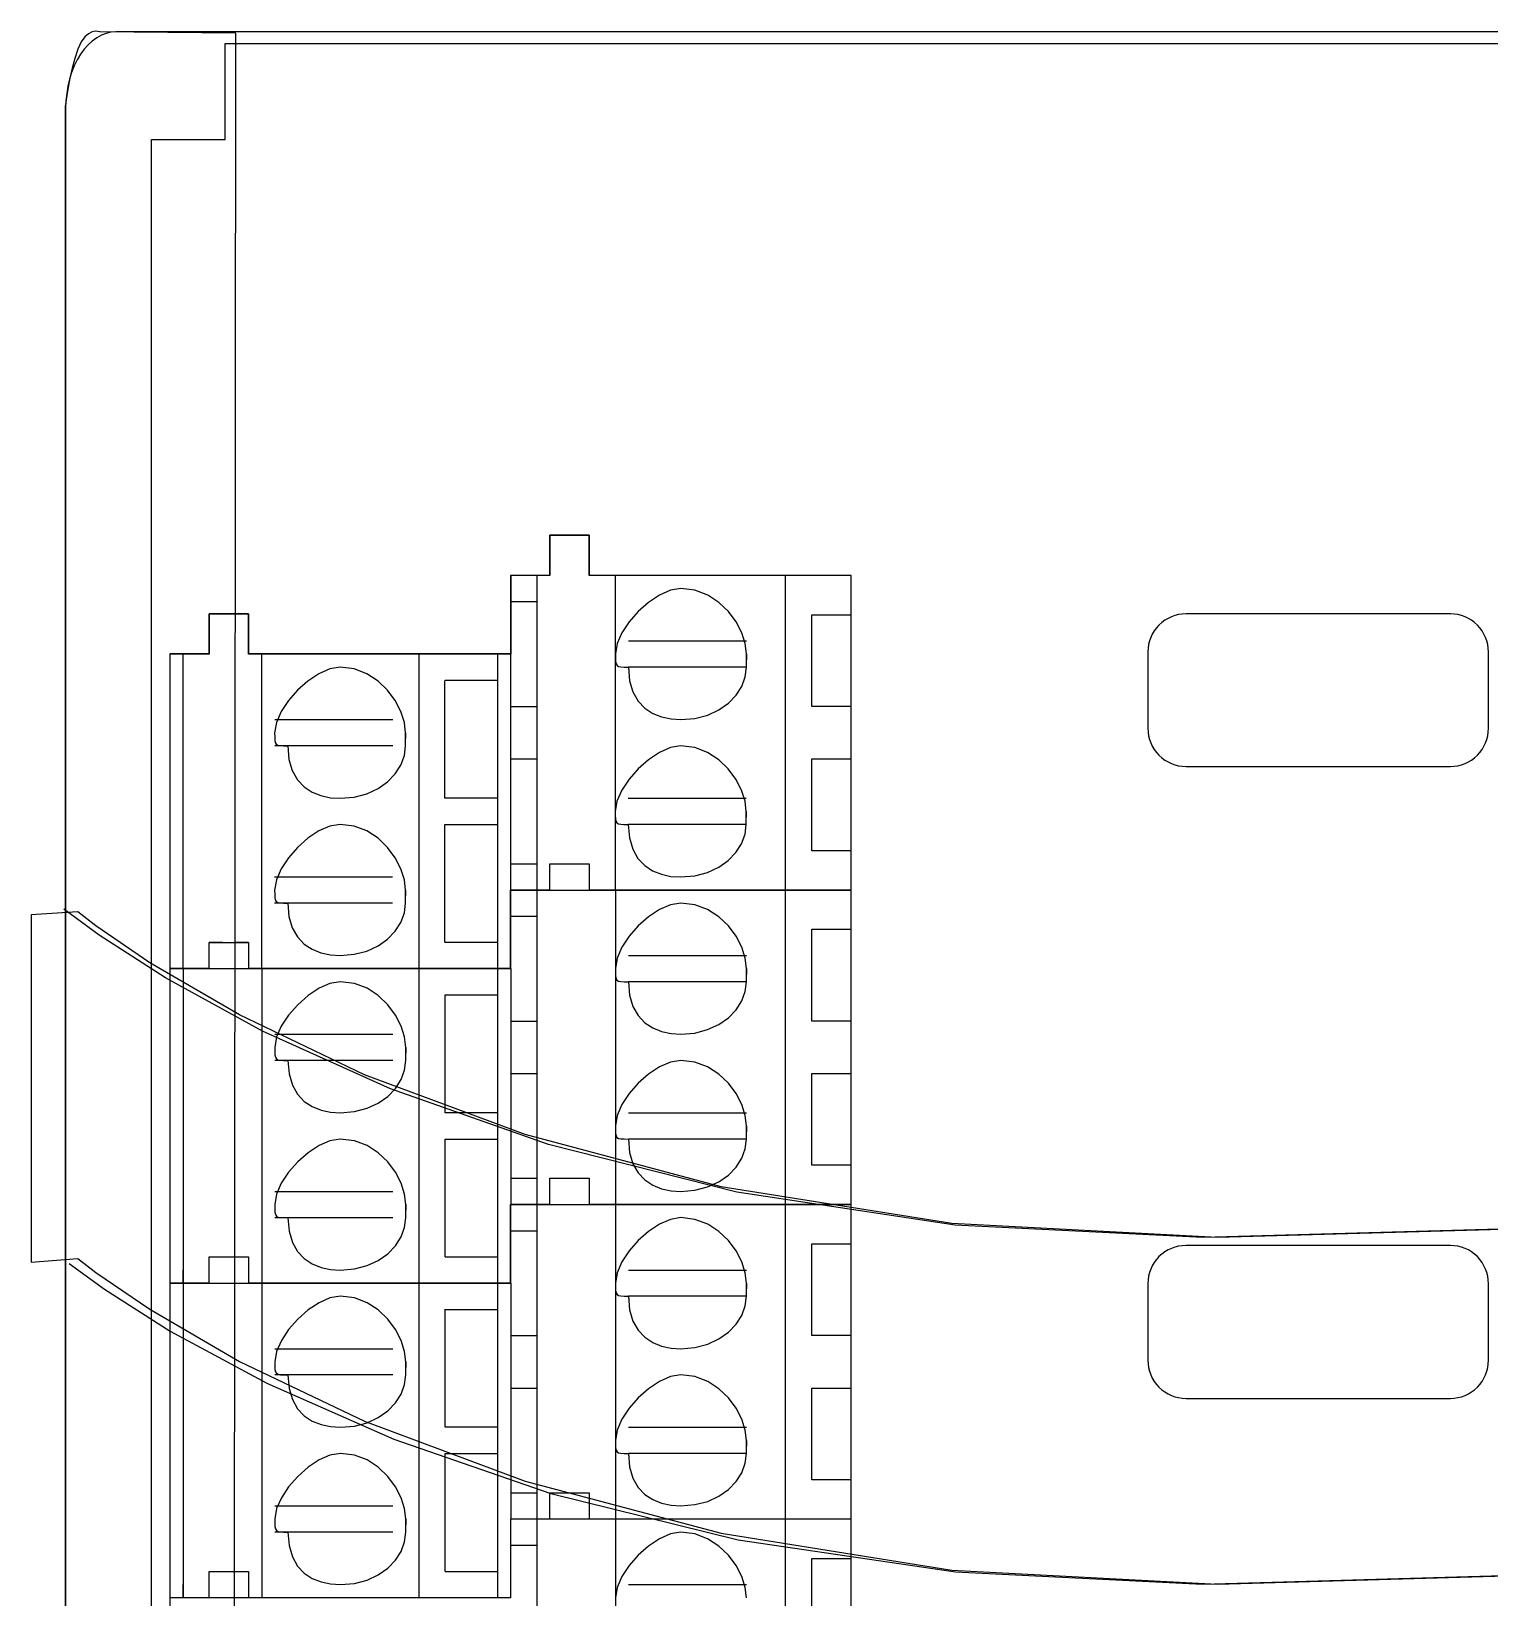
# Model space of a CAD drawing. Header units: metres. Extents: x 0 to 3575, y 0 to 842.
# Drawn here: x 2452.33 to 2497.26, y 507.89 to 556.13 of the extents above; entities that cross this region are included whole.
import ezdxf

# ---------------------------------------------------------------- set-up
doc = ezdxf.new("R2010")
doc.units = ezdxf.units.M
doc.layers.add('SCHEMATICS', color=7, linetype='Continuous')

msp = doc.modelspace()

# ---------------------------------------------------------------- linework, layer by layer
at = {"layer": 'SCHEMATICS', "color": 7}
for p, q in [((2454.21, 555.832), (2454.082, 555.718)), ((2454.346, 555.931), (2454.21, 555.832)), ((2454.492, 556.014), (2454.346, 555.931)), ((2458.631, 556.076), (2454.447, 556.115)), ((2454.639, 556.066), (2454.492, 556.014)), ((2454.786, 556.102), (2454.639, 556.066)), ((2454.936, 556.114), (2454.786, 556.102)), ((2637.861, 556.114), (2454.936, 556.114)), ((2458.3, 552.801), (2458.3, 555.753)), ((2458.3, 555.753), (2632.534, 555.753)), ((2458.547, 447.941), (2458.631, 556.076)), ((2453.845, 555.426), (2453.745, 555.252)), ((2453.956, 555.58), (2453.845, 555.426)), ((2454.082, 555.718), (2453.956, 555.58)), ((2453.575, 554.869), (2453.511, 554.661)), ((2453.655, 555.07), (2453.575, 554.869)), ((2453.745, 555.252), (2453.655, 555.07)), ((2453.458, 554.443), (2453.424, 554.218)), ((2453.511, 554.661), (2453.458, 554.443)), ((2453.4, 553.993), (2453.389, 553.764)), ((2453.424, 554.218), (2453.4, 553.993)), ((2453.373, 553.764), (2453.373, 450.272)), ((2453.389, 553.764), (2453.389, 450.272)), ((2456.039, 451.239), (2456.039, 552.801)), ((2456.039, 552.801), (2458.3, 552.801)), ((2469.517, 540.619), (2468.308, 540.619)), ((2468.308, 540.619), (2468.308, 539.375)), ((2468.309, 540.619), (2469.518, 540.619)), ((2468.309, 539.375), (2468.309, 540.619)), ((2469.517, 539.375), (2469.517, 540.619)), ((2469.518, 540.619), (2469.518, 539.375)), ((2467.098, 539.376), (2467.098, 536.955)), ((2468.307, 539.376), (2467.098, 539.376)), ((2468.308, 539.375), (2467.099, 539.375)), ((2467.099, 539.375), (2467.099, 536.954)), ((2467.9, 539.374), (2467.9, 529.685)), ((2477.586, 539.376), (2469.516, 539.376)), ((2477.587, 539.375), (2469.517, 539.375)), ((2470.32, 539.374), (2470.32, 529.685)), ((2475.564, 529.685), (2475.564, 539.374)), ((2477.587, 529.687), (2477.587, 539.376)), ((2477.587, 461.834), (2477.587, 539.375)), ((2467.098, 538.568), (2467.5, 538.568)), ((2467.5, 538.568), (2467.904, 538.568)), ((2457.814, 538.195), (2459.023, 538.195)), ((2457.814, 536.954), (2457.814, 538.195)), ((2459.023, 538.194), (2457.814, 538.194)), ((2457.814, 538.194), (2457.814, 536.954)), ((2459.023, 538.195), (2459.023, 536.954)), ((2459.023, 536.954), (2459.023, 538.194)), ((2476.377, 538.165), (2477.588, 538.165)), ((2476.377, 535.336), (2476.377, 538.165)), ((2496.044, 538.191), (2487.902, 538.191)), ((2456.596, 536.953), (2456.596, 527.264)), ((2457.813, 536.955), (2456.601, 536.955)), ((2457.814, 536.954), (2456.602, 536.954)), ((2456.602, 536.954), (2456.602, 459.444)), ((2457.004, 536.953), (2457.004, 527.264)), ((2467.098, 536.955), (2459.022, 536.955)), ((2467.099, 536.954), (2459.023, 536.954)), ((2459.427, 536.953), (2459.427, 527.264)), ((2464.272, 536.955), (2464.272, 527.266)), ((2466.696, 536.955), (2466.696, 527.266)), ((2467.095, 536.953), (2467.095, 529.685)), ((2470.726, 537.36), (2474.361, 537.36)), ((2474.361, 536.551), (2474.361, 536.955)), ((2486.726, 537.018), (2486.726, 534.666)), ((2497.217, 534.666), (2497.217, 537.018)), ((2474.361, 536.551), (2470.726, 536.551)), ((2465.075, 532.51), (2465.075, 536.143)), ((2465.079, 536.145), (2466.695, 536.145)), ((2467.098, 535.337), (2467.5, 535.337)), ((2467.5, 535.337), (2467.904, 535.337)), ((2477.588, 535.336), (2476.377, 535.336)), ((2459.833, 534.934), (2463.468, 534.934)), ((2463.862, 534.127), (2463.862, 534.529)), ((2463.468, 534.128), (2459.833, 534.128)), ((2467.098, 533.727), (2467.5, 533.727)), ((2467.5, 533.727), (2467.904, 533.727)), ((2476.372, 530.897), (2476.372, 533.725)), ((2476.377, 533.726), (2477.588, 533.726)), ((2487.902, 533.49), (2496.044, 533.49)), ((2466.691, 532.51), (2465.075, 532.51)), ((2470.721, 532.51), (2474.356, 532.51)), ((2474.356, 531.706), (2474.356, 532.108)), ((2465.075, 531.706), (2466.691, 531.706)), ((2465.075, 528.073), (2465.075, 531.706)), ((2474.356, 531.706), (2470.721, 531.706)), ((2477.583, 530.897), (2476.372, 530.897)), ((2467.1, 530.496), (2467.502, 530.496)), ((2467.502, 530.496), (2467.906, 530.496)), ((2468.308, 530.495), (2469.517, 530.495)), ((2468.308, 529.686), (2468.308, 530.495)), ((2468.308, 530.495), (2468.712, 530.495)), ((2469.117, 530.495), (2469.518, 530.495)), ((2469.517, 530.495), (2469.517, 529.686)), ((2459.828, 530.087), (2463.463, 530.087)), ((2468.304, 529.685), (2468.304, 530.087)), ((2469.518, 530.089), (2469.518, 529.687)), ((2463.463, 529.283), (2459.828, 529.283)), ((2463.862, 529.283), (2463.862, 529.685)), ((2467.094, 529.685), (2468.303, 529.685)), ((2467.094, 527.264), (2467.094, 529.685)), ((2467.097, 529.686), (2467.097, 527.265)), ((2468.306, 529.686), (2467.097, 529.686)), ((2467.904, 529.686), (2467.904, 520.002)), ((2468.303, 529.685), (2469.512, 529.685)), ((2469.512, 529.685), (2477.582, 529.685)), ((2477.585, 529.686), (2469.515, 529.686)), ((2470.324, 529.686), (2470.324, 520.002)), ((2475.568, 520.002), (2475.568, 529.686)), ((2477.586, 520.003), (2477.586, 529.687)), ((2453.764, 529.015), (2452.333, 528.917)), ((2452.333, 528.917), (2452.333, 518.226)), ((2467.097, 528.883), (2467.499, 528.883)), ((2467.499, 528.883), (2467.903, 528.883)), ((2476.376, 528.475), (2477.587, 528.475)), ((2476.376, 525.65), (2476.376, 528.475)), ((2457.813, 528.074), (2459.022, 528.074)), ((2457.813, 527.265), (2457.813, 528.074)), ((2457.815, 528.075), (2458.219, 528.075)), ((2458.622, 528.075), (2459.024, 528.075)), ((2459.022, 528.074), (2459.022, 527.265)), ((2465.08, 528.075), (2466.696, 528.075)), ((2457.008, 527.266), (2457.008, 527.671)), ((2457.815, 527.266), (2457.815, 527.671)), ((2459.024, 527.671), (2459.024, 527.266)), ((2470.725, 527.67), (2474.36, 527.67)), ((2456.597, 527.264), (2457.809, 527.264)), ((2456.6, 527.265), (2456.6, 517.581)), ((2457.812, 527.265), (2456.6, 527.265)), ((2457.008, 527.265), (2457.008, 517.581)), ((2457.809, 527.264), (2459.018, 527.264)), ((2459.018, 527.264), (2467.094, 527.264)), ((2467.097, 527.265), (2459.021, 527.265)), ((2459.431, 527.265), (2459.431, 517.581)), ((2464.271, 527.266), (2464.271, 517.582)), ((2466.695, 527.266), (2466.695, 517.582)), ((2467.099, 527.265), (2467.099, 520.002)), ((2474.36, 526.861), (2470.725, 526.861)), ((2474.36, 526.862), (2474.36, 527.266)), ((2465.078, 526.462), (2466.694, 526.462)), ((2465.079, 522.825), (2465.079, 526.46)), ((2467.097, 525.65), (2467.499, 525.65)), ((2467.499, 525.65), (2467.903, 525.65)), ((2477.587, 525.65), (2476.376, 525.65)), ((2459.832, 525.244), (2463.467, 525.244)), ((2463.467, 524.44), (2459.832, 524.44)), ((2463.866, 524.439), (2463.866, 524.84)), ((2467.097, 524.037), (2467.499, 524.037)), ((2467.499, 524.037), (2467.903, 524.037)), ((2476.376, 524.037), (2477.587, 524.037)), ((2476.376, 521.211), (2476.376, 524.036)), ((2466.695, 522.825), (2465.079, 522.825)), ((2470.725, 522.826), (2474.36, 522.826)), ((2465.079, 522.017), (2466.695, 522.017)), ((2465.079, 518.388), (2465.079, 522.017)), ((2474.36, 522.017), (2470.725, 522.017)), ((2474.36, 522.017), (2474.36, 522.419)), ((2477.587, 521.211), (2476.376, 521.211)), ((2467.099, 520.811), (2467.501, 520.811)), ((2467.501, 520.811), (2467.905, 520.811)), ((2468.308, 520.811), (2468.712, 520.811)), ((2468.309, 520.81), (2469.518, 520.81)), ((2468.309, 520.001), (2468.309, 520.81)), ((2469.116, 520.811), (2469.517, 520.811)), ((2469.517, 520.811), (2469.517, 520.405)), ((2469.518, 520.81), (2469.518, 520.001)), ((2459.832, 520.403), (2463.467, 520.403)), ((2468.308, 520.002), (2468.308, 520.404)), ((2469.517, 520.405), (2469.517, 520.003)), ((2463.467, 519.594), (2459.832, 519.594)), ((2463.866, 519.594), (2463.866, 520)), ((2467.098, 520.002), (2468.307, 520.002)), ((2467.098, 517.581), (2467.098, 520.002)), ((2467.098, 520.001), (2467.098, 517.58)), ((2468.307, 520.001), (2467.098, 520.001)), ((2467.905, 520.002), (2467.905, 510.315)), ((2468.307, 520.002), (2469.516, 520.002)), ((2469.516, 520.002), (2477.586, 520.002)), ((2477.586, 520.001), (2469.516, 520.001)), ((2470.325, 520.002), (2470.325, 510.315)), ((2475.569, 510.315), (2475.569, 520.002)), ((2477.587, 510.313), (2477.587, 520)), ((2467.098, 519.192), (2467.5, 519.192)), ((2467.5, 519.192), (2467.904, 519.192)), ((2476.377, 518.787), (2477.588, 518.787)), ((2476.377, 515.962), (2476.377, 518.787)), ((2496.044, 518.738), (2487.902, 518.738)), ((2452.333, 518.226), (2453.764, 518.34)), ((2457.814, 518.39), (2458.218, 518.39)), ((2457.814, 518.389), (2459.023, 518.389)), ((2457.814, 517.58), (2457.814, 518.389)), ((2458.621, 518.39), (2459.023, 518.39)), ((2459.023, 518.39), (2459.023, 517.982)), ((2459.023, 518.389), (2459.023, 517.58)), ((2465.079, 518.39), (2466.695, 518.39)), ((2457.007, 517.581), (2457.007, 517.982)), ((2457.814, 517.581), (2457.814, 517.982)), ((2459.023, 517.982), (2459.023, 517.581)), ((2470.726, 517.981), (2474.361, 517.981)), ((2456.601, 517.581), (2456.601, 507.892)), ((2456.601, 517.581), (2457.813, 517.581)), ((2457.813, 517.58), (2456.601, 517.58)), ((2457.009, 517.581), (2457.009, 507.892)), ((2457.813, 517.581), (2459.022, 517.581)), ((2459.022, 517.581), (2467.098, 517.581)), ((2467.098, 517.58), (2459.022, 517.58)), ((2459.432, 517.581), (2459.432, 507.892)), ((2464.272, 517.581), (2464.272, 507.892)), ((2466.696, 517.581), (2466.696, 507.892)), ((2467.1, 517.581), (2467.1, 510.315)), ((2474.361, 517.177), (2470.726, 517.177)), ((2474.361, 517.177), (2474.361, 517.581)), ((2486.726, 517.56), (2486.726, 515.205)), ((2497.217, 515.205), (2497.217, 517.56)), ((2465.079, 516.771), (2466.695, 516.771)), ((2465.08, 513.139), (2465.08, 516.772)), ((2467.098, 515.961), (2467.5, 515.961)), ((2467.5, 515.961), (2467.904, 515.961)), ((2477.588, 515.962), (2476.377, 515.962)), ((2459.833, 515.56), (2463.468, 515.56)), ((2463.468, 514.751), (2459.833, 514.751)), ((2463.867, 514.752), (2463.867, 515.157)), ((2467.098, 514.347), (2467.5, 514.347)), ((2467.5, 514.347), (2467.904, 514.347)), ((2476.377, 511.523), (2476.377, 514.348)), ((2476.377, 514.348), (2477.588, 514.348)), ((2487.902, 514.029), (2496.044, 514.029)), ((2466.696, 513.139), (2465.08, 513.139)), ((2470.726, 513.139), (2474.361, 513.139)), ((2465.08, 512.334), (2466.696, 512.334)), ((2465.08, 508.696), (2465.08, 512.334)), ((2474.361, 512.333), (2470.726, 512.333)), ((2474.361, 512.334), (2474.361, 512.736)), ((2477.588, 511.523), (2476.377, 511.523)), ((2467.1, 511.119), (2467.502, 511.119)), ((2467.502, 511.119), (2467.906, 511.119)), ((2468.308, 511.117), (2469.517, 511.117)), ((2468.308, 510.313), (2468.308, 511.117)), ((2468.309, 511.119), (2468.713, 511.119)), ((2469.117, 511.119), (2469.518, 511.119)), ((2469.517, 511.117), (2469.517, 510.313)), ((2469.518, 511.119), (2469.518, 510.72)), ((2459.833, 510.719), (2463.468, 510.719)), ((2468.309, 510.315), (2468.309, 510.72)), ((2469.518, 510.72), (2469.518, 510.315)), ((2463.468, 509.91), (2459.833, 509.91)), ((2463.867, 509.911), (2463.867, 510.315)), ((2467.097, 510.314), (2467.097, 507.891)), ((2468.306, 510.314), (2467.097, 510.314)), ((2467.099, 510.315), (2468.308, 510.315)), ((2467.099, 507.892), (2467.099, 510.315)), ((2467.904, 510.314), (2467.904, 500.63)), ((2468.308, 510.315), (2469.517, 510.315)), ((2477.585, 510.314), (2469.515, 510.314)), ((2469.517, 510.315), (2477.587, 510.315)), ((2470.324, 510.314), (2470.324, 500.63)), ((2475.568, 500.629), (2475.568, 510.313)), ((2477.586, 500.629), (2477.586, 510.313)), ((2467.097, 509.508), (2467.499, 509.508)), ((2467.499, 509.508), (2467.903, 509.508)), ((2476.376, 509.101), (2477.587, 509.101)), ((2476.376, 506.276), (2476.376, 509.101)), ((2457.813, 508.694), (2459.022, 508.694)), ((2457.813, 507.89), (2457.813, 508.694)), ((2457.815, 508.696), (2458.219, 508.696)), ((2458.622, 508.696), (2459.024, 508.696)), ((2459.022, 508.694), (2459.022, 507.89)), ((2459.024, 508.696), (2459.024, 508.294)), ((2465.08, 508.696), (2466.696, 508.696)), ((2457.008, 507.892), (2457.008, 508.294)), ((2457.815, 507.892), (2457.815, 508.294)), ((2459.024, 508.294), (2459.024, 507.892)), ((2470.725, 508.293), (2474.36, 508.293)), ((2457.812, 507.891), (2456.6, 507.891)), ((2456.602, 507.892), (2457.814, 507.892)), ((2457.814, 507.892), (2459.023, 507.892)), ((2467.097, 507.891), (2459.021, 507.891)), ((2459.023, 507.892), (2467.099, 507.892))]:
    msp.add_line(p, q, dxfattribs=at)
for points in [[(2454.447, 556.115), (2454.429, 556.121), (2454.378, 556.131), (2454.302, 556.132), (2454.206, 556.113), (2454.098, 556.06), (2453.984, 555.962), (2453.871, 555.807), (2453.765, 555.581)], [(2453.765, 555.581), (2453.671, 555.299), (2453.59, 554.997), (2453.523, 554.694), (2453.468, 554.406), (2453.426, 554.151), (2453.396, 553.948), (2453.379, 553.813), (2453.373, 553.764)], [(2472.34, 538.969), (2472.023, 538.916), (2471.686, 538.768), (2471.349, 538.545), (2471.031, 538.265), (2470.75, 537.947), (2470.526, 537.611), (2470.378, 537.274), (2470.324, 536.955)], [(2474.361, 536.955), (2474.324, 537.274), (2474.216, 537.611), (2474.041, 537.947), (2473.805, 538.265), (2473.512, 538.545), (2473.167, 538.768), (2472.775, 538.916), (2472.34, 538.969)], [(2487.902, 538.191), (2487.785, 538.185), (2487.67, 538.168), (2487.559, 538.14), (2487.451, 538.102), (2487.347, 538.053), (2487.248, 537.994), (2487.155, 537.925), (2487.069, 537.846)], [(2496.878, 537.846), (2496.791, 537.925), (2496.698, 537.994), (2496.599, 538.053), (2496.496, 538.102), (2496.387, 538.14), (2496.276, 538.168), (2496.161, 538.185), (2496.044, 538.191)], [(2487.069, 537.846), (2486.991, 537.76), (2486.923, 537.668), (2486.864, 537.57), (2486.815, 537.467), (2486.777, 537.359), (2486.749, 537.248), (2486.732, 537.134), (2486.726, 537.018)], [(2497.217, 537.018), (2497.211, 537.134), (2497.194, 537.248), (2497.167, 537.359), (2497.128, 537.467), (2497.08, 537.57), (2497.022, 537.668), (2496.955, 537.76), (2496.878, 537.846)], [(2470.324, 536.955), (2470.325, 536.822), (2470.33, 536.721), (2470.345, 536.65), (2470.374, 536.602), (2470.422, 536.572), (2470.494, 536.557), (2470.593, 536.552), (2470.726, 536.551)], [(2474.361, 536.955), (2474.361, 536.938), (2474.361, 536.898), (2474.361, 536.848), (2474.361, 536.804), (2474.361, 536.777), (2474.361, 536.785), (2474.361, 536.839), (2474.361, 536.955)], [(2461.847, 536.55), (2461.528, 536.496), (2461.191, 536.348), (2460.853, 536.123), (2460.535, 535.842), (2460.254, 535.523), (2460.03, 535.185), (2459.882, 534.847), (2459.828, 534.529)], [(2463.862, 534.529), (2463.825, 534.847), (2463.717, 535.185), (2463.543, 535.523), (2463.308, 535.842), (2463.016, 536.123), (2462.672, 536.348), (2462.281, 536.496), (2461.847, 536.55)], [(2470.726, 536.551), (2470.762, 536.133), (2470.865, 535.786), (2471.025, 535.505), (2471.231, 535.287), (2471.476, 535.125), (2471.749, 535.016), (2472.04, 534.954), (2472.34, 534.934)], [(2472.34, 534.934), (2472.775, 534.97), (2473.167, 535.073), (2473.512, 535.232), (2473.805, 535.439), (2474.041, 535.684), (2474.216, 535.957), (2474.324, 536.249), (2474.361, 536.551)], [(2459.828, 534.529), (2459.829, 534.396), (2459.834, 534.297), (2459.849, 534.225), (2459.879, 534.177), (2459.927, 534.148), (2459.999, 534.133), (2460.099, 534.128), (2460.233, 534.127)], [(2463.862, 534.529), (2463.862, 534.513), (2463.862, 534.473), (2463.862, 534.423), (2463.862, 534.378), (2463.862, 534.352), (2463.862, 534.359), (2463.862, 534.414), (2463.862, 534.529)], [(2486.726, 534.666), (2486.732, 534.55), (2486.749, 534.436), (2486.777, 534.324), (2486.815, 534.216), (2486.864, 534.112), (2486.923, 534.014), (2486.991, 533.921), (2487.069, 533.836)], [(2496.878, 533.836), (2496.955, 533.921), (2497.022, 534.014), (2497.08, 534.112), (2497.128, 534.216), (2497.167, 534.324), (2497.194, 534.436), (2497.211, 534.55), (2497.217, 534.666)], [(2460.233, 534.127), (2460.269, 533.709), (2460.372, 533.362), (2460.531, 533.082), (2460.737, 532.863), (2460.981, 532.701), (2461.254, 532.592), (2461.546, 532.53), (2461.847, 532.51)], [(2461.847, 532.51), (2462.281, 532.546), (2462.672, 532.649), (2463.016, 532.808), (2463.308, 533.015), (2463.543, 533.26), (2463.717, 533.533), (2463.825, 533.825), (2463.862, 534.127)], [(2472.335, 534.127), (2472.018, 534.073), (2471.681, 533.925), (2471.344, 533.7), (2471.026, 533.419), (2470.745, 533.1), (2470.521, 532.763), (2470.373, 532.426), (2470.319, 532.108)], [(2474.356, 532.108), (2474.319, 532.426), (2474.211, 532.763), (2474.036, 533.1), (2473.8, 533.419), (2473.507, 533.7), (2473.162, 533.925), (2472.77, 534.073), (2472.335, 534.127)], [(2487.069, 533.836), (2487.155, 533.757), (2487.248, 533.688), (2487.347, 533.629), (2487.451, 533.579), (2487.559, 533.541), (2487.67, 533.513), (2487.785, 533.496), (2487.902, 533.49)], [(2496.044, 533.49), (2496.161, 533.496), (2496.276, 533.513), (2496.387, 533.541), (2496.496, 533.579), (2496.599, 533.629), (2496.698, 533.688), (2496.791, 533.757), (2496.878, 533.836)], [(2470.319, 532.108), (2470.32, 531.975), (2470.325, 531.876), (2470.34, 531.804), (2470.369, 531.756), (2470.417, 531.727), (2470.489, 531.712), (2470.588, 531.707), (2470.721, 531.706)], [(2474.356, 532.108), (2474.356, 532.092), (2474.356, 532.052), (2474.356, 532.002), (2474.356, 531.957), (2474.356, 531.931), (2474.356, 531.938), (2474.356, 531.993), (2474.356, 532.108)], [(2461.847, 531.706), (2461.528, 531.652), (2461.191, 531.504), (2460.853, 531.28), (2460.535, 530.999), (2460.254, 530.68), (2460.03, 530.342), (2459.882, 530.004), (2459.828, 529.685)], [(2463.862, 529.685), (2463.825, 530.004), (2463.717, 530.342), (2463.543, 530.68), (2463.308, 530.999), (2463.016, 531.28), (2462.672, 531.504), (2462.281, 531.652), (2461.847, 531.706)], [(2470.721, 531.706), (2470.757, 531.289), (2470.86, 530.942), (2471.02, 530.661), (2471.227, 530.442), (2471.471, 530.28), (2471.744, 530.17), (2472.035, 530.107), (2472.335, 530.087)], [(2472.335, 530.087), (2472.77, 530.123), (2473.162, 530.226), (2473.507, 530.386), (2473.8, 530.593), (2474.036, 530.838), (2474.211, 531.112), (2474.319, 531.404), (2474.356, 531.706)], [(2459.828, 529.685), (2459.829, 529.552), (2459.834, 529.453), (2459.849, 529.381), (2459.879, 529.333), (2459.927, 529.304), (2459.999, 529.289), (2460.099, 529.284), (2460.233, 529.283)], [(2460.233, 529.283), (2460.269, 528.866), (2460.372, 528.52), (2460.531, 528.24), (2460.737, 528.022), (2460.981, 527.86), (2461.254, 527.751), (2461.546, 527.689), (2461.847, 527.669)], [(2461.847, 527.669), (2462.281, 527.705), (2462.672, 527.807), (2463.016, 527.966), (2463.308, 528.172), (2463.543, 528.416), (2463.717, 528.689), (2463.825, 528.981), (2463.862, 529.283)], [(2463.862, 529.685), (2463.862, 529.669), (2463.862, 529.629), (2463.862, 529.579), (2463.862, 529.534), (2463.862, 529.508), (2463.862, 529.515), (2463.862, 529.57), (2463.862, 529.685)], [(2472.339, 529.285), (2472.022, 529.231), (2471.685, 529.083), (2471.348, 528.859), (2471.03, 528.578), (2470.749, 528.26), (2470.525, 527.922), (2470.377, 527.585), (2470.323, 527.266)], [(2474.36, 527.266), (2474.323, 527.585), (2474.215, 527.922), (2474.04, 528.26), (2473.804, 528.578), (2473.511, 528.859), (2473.166, 529.083), (2472.774, 529.231), (2472.339, 529.285)], [(2488.415, 518.979), (2480.786, 519.362), (2474.068, 520.382), (2468.269, 521.846), (2463.396, 523.563), (2459.458, 525.338), (2456.462, 526.98), (2454.418, 528.296), (2453.333, 529.093)], [(2488.876, 518.979), (2480.691, 519.41), (2473.58, 520.547), (2467.548, 522.154), (2462.6, 523.997), (2458.742, 525.84), (2455.98, 527.447), (2454.319, 528.584), (2453.764, 529.015)], [(2596.925, 528.281), (2580.5, 527.881), (2565.801, 526.828), (2552.374, 525.338), (2539.764, 523.63), (2527.517, 521.922), (2515.179, 520.432), (2502.297, 519.379), (2488.415, 518.979)], [(2597.384, 528.281), (2580.96, 527.881), (2566.261, 526.828), (2552.833, 525.338), (2540.223, 523.63), (2527.977, 521.922), (2515.639, 520.432), (2502.757, 519.379), (2488.876, 518.979)], [(2461.851, 526.86), (2461.532, 526.806), (2461.195, 526.658), (2460.857, 526.434), (2460.539, 526.153), (2460.258, 525.834), (2460.034, 525.496), (2459.886, 525.159), (2459.832, 524.84)], [(2463.866, 524.84), (2463.829, 525.159), (2463.721, 525.496), (2463.547, 525.834), (2463.312, 526.153), (2463.02, 526.434), (2462.676, 526.658), (2462.285, 526.806), (2461.851, 526.86)], [(2470.323, 527.266), (2470.324, 527.133), (2470.329, 527.032), (2470.344, 526.961), (2470.373, 526.912), (2470.421, 526.883), (2470.493, 526.868), (2470.592, 526.863), (2470.725, 526.862)], [(2470.725, 526.862), (2470.761, 526.444), (2470.864, 526.098), (2471.024, 525.818), (2471.231, 525.599), (2471.475, 525.437), (2471.748, 525.327), (2472.039, 525.265), (2472.339, 525.245)], [(2472.339, 525.245), (2472.774, 525.281), (2473.166, 525.385), (2473.511, 525.545), (2473.804, 525.752), (2474.04, 525.997), (2474.215, 526.27), (2474.323, 526.562), (2474.36, 526.862)], [(2474.36, 527.266), (2474.36, 527.249), (2474.36, 527.209), (2474.36, 527.159), (2474.36, 527.114), (2474.36, 527.088), (2474.36, 527.095), (2474.36, 527.15), (2474.36, 527.266)], [(2459.832, 524.84), (2459.833, 524.708), (2459.838, 524.608), (2459.853, 524.537), (2459.883, 524.489), (2459.931, 524.46), (2460.003, 524.445), (2460.103, 524.44), (2460.237, 524.439)], [(2460.237, 524.439), (2460.273, 524.022), (2460.376, 523.675), (2460.535, 523.396), (2460.741, 523.177), (2460.985, 523.016), (2461.258, 522.907), (2461.55, 522.845), (2461.851, 522.825)], [(2461.851, 522.825), (2462.285, 522.861), (2462.676, 522.964), (2463.02, 523.124), (2463.312, 523.33), (2463.547, 523.575), (2463.721, 523.848), (2463.829, 524.139), (2463.866, 524.439)], [(2463.866, 524.84), (2463.866, 524.824), (2463.866, 524.784), (2463.866, 524.734), (2463.866, 524.69), (2463.866, 524.664), (2463.866, 524.671), (2463.866, 524.725), (2463.866, 524.84)], [(2472.339, 524.44), (2472.022, 524.386), (2471.685, 524.238), (2471.348, 524.014), (2471.03, 523.733), (2470.749, 523.414), (2470.525, 523.076), (2470.377, 522.738), (2470.323, 522.419)], [(2474.36, 522.419), (2474.323, 522.738), (2474.215, 523.076), (2474.04, 523.414), (2473.804, 523.733), (2473.511, 524.014), (2473.166, 524.238), (2472.774, 524.386), (2472.339, 524.44)], [(2461.851, 522.017), (2461.532, 521.963), (2461.195, 521.816), (2460.857, 521.592), (2460.539, 521.312), (2460.258, 520.994), (2460.034, 520.656), (2459.886, 520.319), (2459.832, 520)], [(2463.866, 520), (2463.829, 520.319), (2463.721, 520.656), (2463.547, 520.994), (2463.312, 521.312), (2463.02, 521.592), (2462.676, 521.816), (2462.285, 521.963), (2461.851, 522.017)], [(2470.323, 522.419), (2470.324, 522.286), (2470.329, 522.187), (2470.344, 522.115), (2470.373, 522.067), (2470.421, 522.038), (2470.493, 522.023), (2470.592, 522.018), (2470.725, 522.017)], [(2470.725, 522.017), (2470.761, 521.601), (2470.864, 521.255), (2471.024, 520.975), (2471.231, 520.757), (2471.475, 520.595), (2471.748, 520.485), (2472.039, 520.423), (2472.339, 520.403)], [(2472.339, 520.403), (2472.774, 520.439), (2473.166, 520.542), (2473.511, 520.701), (2473.804, 520.908), (2474.04, 521.152), (2474.215, 521.425), (2474.323, 521.716), (2474.36, 522.017)], [(2474.36, 522.419), (2474.36, 522.402), (2474.36, 522.362), (2474.36, 522.313), (2474.36, 522.268), (2474.36, 522.242), (2474.36, 522.249), (2474.36, 522.304), (2474.36, 522.419)], [(2459.832, 520), (2459.833, 519.866), (2459.838, 519.765), (2459.853, 519.693), (2459.883, 519.645), (2459.931, 519.615), (2460.003, 519.6), (2460.103, 519.595), (2460.237, 519.594)], [(2460.237, 519.594), (2460.273, 519.178), (2460.376, 518.833), (2460.535, 518.553), (2460.741, 518.335), (2460.985, 518.173), (2461.258, 518.063), (2461.55, 518), (2461.851, 517.98)], [(2461.851, 517.98), (2462.285, 518.016), (2462.676, 518.118), (2463.02, 518.277), (2463.312, 518.484), (2463.547, 518.728), (2463.721, 519), (2463.829, 519.292), (2463.866, 519.594)], [(2463.866, 520), (2463.866, 519.983), (2463.866, 519.943), (2463.866, 519.893), (2463.866, 519.848), (2463.866, 519.822), (2463.866, 519.829), (2463.866, 519.883), (2463.866, 520)], [(2472.34, 519.595), (2472.023, 519.542), (2471.686, 519.394), (2471.349, 519.171), (2471.031, 518.891), (2470.75, 518.573), (2470.526, 518.237), (2470.378, 517.9), (2470.324, 517.581)], [(2474.361, 517.581), (2474.324, 517.9), (2474.216, 518.237), (2474.041, 518.573), (2473.805, 518.891), (2473.512, 519.171), (2473.167, 519.394), (2472.775, 519.542), (2472.34, 519.595)], [(2487.902, 518.738), (2487.785, 518.732), (2487.67, 518.715), (2487.559, 518.688), (2487.451, 518.649), (2487.347, 518.601), (2487.248, 518.542), (2487.155, 518.474), (2487.069, 518.396)], [(2496.878, 518.396), (2496.791, 518.474), (2496.698, 518.542), (2496.599, 518.601), (2496.496, 518.649), (2496.387, 518.688), (2496.276, 518.715), (2496.161, 518.732), (2496.044, 518.738)], [(2453.499, 518.183), (2454.584, 517.393), (2456.614, 516.102), (2459.586, 514.499), (2463.495, 512.768), (2468.337, 511.098), (2474.107, 509.673), (2480.8, 508.682), (2488.414, 508.31)], [(2453.764, 518.34), (2454.319, 517.909), (2455.98, 516.773), (2458.742, 515.166), (2462.6, 513.325), (2467.548, 511.483), (2473.58, 509.876), (2480.691, 508.74), (2488.876, 508.309)], [(2487.069, 518.396), (2486.991, 518.308), (2486.923, 518.214), (2486.864, 518.115), (2486.815, 518.011), (2486.777, 517.903), (2486.749, 517.791), (2486.732, 517.677), (2486.726, 517.56)], [(2497.217, 517.56), (2497.211, 517.677), (2497.194, 517.791), (2497.167, 517.903), (2497.128, 518.011), (2497.08, 518.115), (2497.022, 518.214), (2496.955, 518.308), (2496.878, 518.396)], [(2461.852, 517.178), (2461.533, 517.124), (2461.196, 516.976), (2460.858, 516.751), (2460.54, 516.47), (2460.259, 516.151), (2460.035, 515.813), (2459.887, 515.475), (2459.833, 515.157)], [(2463.867, 515.157), (2463.83, 515.475), (2463.722, 515.813), (2463.548, 516.151), (2463.313, 516.47), (2463.021, 516.751), (2462.677, 516.976), (2462.286, 517.124), (2461.852, 517.178)], [(2470.324, 517.581), (2470.325, 517.448), (2470.33, 517.347), (2470.345, 517.276), (2470.374, 517.228), (2470.422, 517.198), (2470.494, 517.183), (2470.593, 517.178), (2470.726, 517.177)], [(2470.726, 517.177), (2470.762, 516.759), (2470.865, 516.412), (2471.025, 516.131), (2471.232, 515.913), (2471.476, 515.751), (2471.749, 515.642), (2472.04, 515.58), (2472.34, 515.56)], [(2472.34, 515.56), (2472.775, 515.596), (2473.167, 515.699), (2473.512, 515.858), (2473.805, 516.065), (2474.041, 516.31), (2474.216, 516.583), (2474.324, 516.875), (2474.361, 517.177)], [(2474.361, 517.581), (2474.361, 517.564), (2474.361, 517.524), (2474.361, 517.474), (2474.361, 517.429), (2474.361, 517.403), (2474.361, 517.411), (2474.361, 517.465), (2474.361, 517.581)], [(2488.414, 508.31), (2502.296, 508.71), (2515.179, 509.763), (2527.517, 511.252), (2539.764, 512.96), (2552.373, 514.667), (2565.801, 516.156), (2580.5, 517.209), (2596.924, 517.609)], [(2488.876, 508.309), (2502.757, 508.709), (2515.639, 509.762), (2527.977, 511.251), (2540.223, 512.959), (2552.833, 514.666), (2566.261, 516.155), (2580.96, 517.208), (2597.384, 517.608)], [(2459.833, 515.157), (2459.834, 515.023), (2459.839, 514.923), (2459.854, 514.851), (2459.884, 514.803), (2459.932, 514.773), (2460.004, 514.758), (2460.104, 514.753), (2460.238, 514.752)], [(2460.238, 514.752), (2460.274, 514.336), (2460.377, 513.99), (2460.536, 513.711), (2460.742, 513.493), (2460.986, 513.331), (2461.259, 513.221), (2461.551, 513.159), (2461.852, 513.139)], [(2461.852, 513.139), (2462.286, 513.175), (2462.677, 513.278), (2463.021, 513.437), (2463.313, 513.644), (2463.548, 513.888), (2463.722, 514.161), (2463.83, 514.452), (2463.867, 514.752)], [(2463.867, 515.157), (2463.867, 515.14), (2463.867, 515.1), (2463.867, 515.05), (2463.867, 515.005), (2463.867, 514.979), (2463.867, 514.986), (2463.867, 515.041), (2463.867, 515.157)], [(2472.34, 514.752), (2472.023, 514.699), (2471.686, 514.551), (2471.349, 514.327), (2471.031, 514.047), (2470.75, 513.729), (2470.526, 513.392), (2470.378, 513.055), (2470.324, 512.736)], [(2474.361, 512.736), (2474.324, 513.055), (2474.216, 513.392), (2474.041, 513.729), (2473.805, 514.047), (2473.512, 514.327), (2473.167, 514.551), (2472.775, 514.699), (2472.34, 514.752)], [(2486.726, 515.205), (2486.732, 515.09), (2486.749, 514.977), (2486.777, 514.865), (2486.815, 514.757), (2486.864, 514.653), (2486.923, 514.553), (2486.991, 514.46), (2487.069, 514.373)], [(2496.878, 514.373), (2496.955, 514.46), (2497.022, 514.553), (2497.08, 514.653), (2497.128, 514.757), (2497.167, 514.865), (2497.194, 514.977), (2497.211, 515.09), (2497.217, 515.205)], [(2487.069, 514.373), (2487.155, 514.296), (2487.248, 514.227), (2487.347, 514.168), (2487.451, 514.119), (2487.559, 514.08), (2487.67, 514.052), (2487.785, 514.035), (2487.902, 514.029)], [(2496.044, 514.029), (2496.161, 514.035), (2496.276, 514.052), (2496.387, 514.08), (2496.496, 514.119), (2496.599, 514.168), (2496.698, 514.227), (2496.791, 514.296), (2496.878, 514.373)], [(2461.852, 512.334), (2461.533, 512.28), (2461.196, 512.132), (2460.858, 511.907), (2460.54, 511.626), (2460.259, 511.307), (2460.035, 510.97), (2459.887, 510.633), (2459.833, 510.315)], [(2463.867, 510.315), (2463.83, 510.633), (2463.722, 510.97), (2463.548, 511.307), (2463.313, 511.626), (2463.021, 511.907), (2462.677, 512.132), (2462.286, 512.28), (2461.852, 512.334)], [(2470.324, 512.736), (2470.325, 512.603), (2470.33, 512.504), (2470.345, 512.432), (2470.374, 512.384), (2470.422, 512.355), (2470.494, 512.34), (2470.593, 512.335), (2470.726, 512.334)], [(2470.726, 512.334), (2470.762, 511.916), (2470.865, 511.569), (2471.025, 511.289), (2471.232, 511.071), (2471.476, 510.91), (2471.749, 510.801), (2472.04, 510.74), (2472.34, 510.72)], [(2472.34, 510.72), (2472.775, 510.756), (2473.167, 510.858), (2473.512, 511.017), (2473.805, 511.223), (2474.041, 511.467), (2474.216, 511.74), (2474.324, 512.032), (2474.361, 512.334)], [(2474.361, 512.736), (2474.361, 512.72), (2474.361, 512.679), (2474.361, 512.63), (2474.361, 512.585), (2474.361, 512.559), (2474.361, 512.566), (2474.361, 512.621), (2474.361, 512.736)], [(2459.833, 510.315), (2459.834, 510.182), (2459.839, 510.081), (2459.854, 510.01), (2459.884, 509.962), (2459.932, 509.932), (2460.004, 509.917), (2460.104, 509.912), (2460.238, 509.911)], [(2460.238, 509.911), (2460.274, 509.493), (2460.377, 509.146), (2460.536, 508.865), (2460.742, 508.647), (2460.986, 508.485), (2461.259, 508.376), (2461.551, 508.314), (2461.852, 508.294)], [(2461.852, 508.294), (2462.286, 508.33), (2462.677, 508.433), (2463.021, 508.592), (2463.313, 508.799), (2463.548, 509.044), (2463.722, 509.317), (2463.83, 509.609), (2463.867, 509.911)], [(2463.867, 510.315), (2463.867, 510.298), (2463.867, 510.258), (2463.867, 510.208), (2463.867, 510.164), (2463.867, 510.137), (2463.867, 510.145), (2463.867, 510.199), (2463.867, 510.315)], [(2472.339, 509.909), (2472.022, 509.855), (2471.685, 509.707), (2471.348, 509.482), (2471.03, 509.201), (2470.749, 508.882), (2470.525, 508.545), (2470.377, 508.208), (2470.323, 507.89)], [(2474.36, 507.89), (2474.323, 508.208), (2474.215, 508.545), (2474.04, 508.882), (2473.804, 509.201), (2473.511, 509.482), (2473.166, 509.707), (2472.774, 509.855), (2472.339, 509.909)]]:
    msp.add_lwpolyline(points, dxfattribs=at)

doc.saveas('drawing.dxf')
